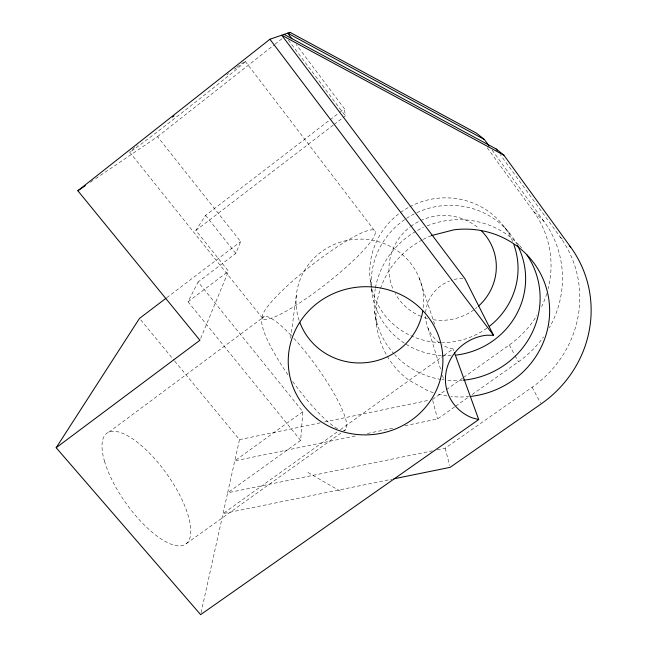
<?xml version="1.0" encoding="UTF-8"?>
<svg xmlns="http://www.w3.org/2000/svg" width="647" height="647" viewBox="0 0 647 647"><rect width="100%" height="100%" fill="white"/><g stroke="black" fill="none" stroke-linecap="round" stroke-linejoin="round"><path stroke-width="0.49" stroke-dasharray="3.23 2.43" d="M201.071 612.685L227.639 492.828L300.629 440.421L302.828 411.686L198.128 281.946L235.807 253.422L240.668 241.622L157.528 136.671L93.621 180.036M290.681 338.041L296.561 293.455M174.747 361.147L239.487 439.645L227.639 492.828L432.317 450.854M200.675 338.405L228.496 271.214L195.879 230.421L205.56 215.378L329.274 120.391M300.629 440.421L188.042 301.761L198.128 281.946M157.528 136.671L274.174 44.845M274.967 44.222L282.108 38.594M330.075 119.776L338.85 113.031M339.651 112.416L344.439 108.745L296.132 44.417M195.879 230.421L333.351 125.049M334.151 124.434L342.142 118.304M342.942 117.697L345.336 115.853L344.439 108.745M166.797 297.685L240.668 241.622M188.042 301.761L228.496 271.214M108.866 432.139L264.437 316.456M302.828 411.686L234.764 460.874L355.446 435.941M340.67 411.662L341.147 411.314M337.079 432.01L223.029 513.629L391.888 479.217M340.362 429.657L443.365 355.915M444.174 355.332L453.094 348.935L453.782 350.82M186.482 543.52L343.112 431.5M343.937 430.91L345.571 429.737M432.479 399.514L445.557 390.23M446.373 389.648L462.718 378.042M463.535 377.46L509.31 344.956A98.708 95.352 -22.8 0 0 536.848 315.518M404.901 425.718L437.55 418.973L454.873 406.728M455.698 406.146L468.905 396.821M472.205 394.492L518.409 361.851A103.9 100.075 -21.9 0 0 543.504 336.933M437.259 449.843L445.168 448.225L532.117 387.286A111.729 107.151 -20.7 0 0 560.1 236.923L500.317 154.682M90.297 182.292L92.788 180.602M239.487 439.645L320.645 422.774M324.6 421.949L428.516 400.339M367.318 433.482L393.036 428.168M462.912 278.614L458.982 278.598A37.364 35.795 -18.9 0 0 451.299 280.345M453.094 348.935L447.522 347.463A37.364 35.795 -18.9 0 1 442.427 344.908M307.964 472.496L342.231 492.27M487.272 147.864L533.338 211.092L543.998 221.379A103.9 100.075 -21.9 0 1 549.352 327.762M560.1 236.923L562.922 239.649M140.771 319.958L174.108 360.371M504.442 227.089L511.534 235.743M129.643 152.118L263.151 318.979M205.56 215.378L235.807 253.422M245.278 61.368L375.309 231.691A71.243 11.792 -38 0 1 292.719 307.309A71.243 11.792 -38 0 1 288.295 284.931A71.243 11.792 -38 0 1 375.309 231.691M288.327 40.041L345.336 115.853M492.084 150.055L543.998 221.379M509.31 344.956L514.583 354.742M515.061 355.632L518.409 361.851M532.117 387.286L540.617 403.065M419.353 278.275L434.59 324.22M428.023 328.102L440.72 369.55M442.491 375.341L443.971 380.161M432.73 400.485L437.55 418.973M445.168 448.225L449.657 465.428M370.262 280.402L371.232 287.228M371.37 288.198L371.782 291.126M374.694 311.611L376.594 325.061M299.149 320.435A63.843 61.918 -5.1 0 1 354.305 239.358A63.843 61.918 -5.1 0 1 423.073 309.258M237.004 67.183A73.677 1.237 -38.1 0 1 198.386 99.824A73.677 1.237 -38.1 0 1 130.459 151.269M132.295 149.627A73.677 1.237 -38.1 0 1 137.148 145.518M226.862 74.809A73.677 1.237 -38.1 0 1 228.504 73.556M234.392 69.132A73.677 1.237 -38.1 0 1 236.163 67.806M337.516 428.726A69.827 14.072 54 0 1 292.549 381.326M287.931 374.775A69.827 14.072 54 0 1 261.728 320.354A69.827 14.072 54 0 1 291.15 335.445M293.867 338.357A69.827 14.072 54 0 1 336.553 398.131A69.827 14.072 54 0 1 343.452 430.603M533.338 211.092A98.708 95.352 -22.8 0 1 548.171 288.619M546.804 293.487A98.708 95.352 -22.8 0 1 541.66 306.646M451.21 355.518A77.535 74.809 -20.8 0 1 442.224 355.526M441.238 355.47A77.535 74.809 -20.8 0 1 405.087 343.662M404.262 343.128A77.535 74.809 -20.8 0 1 371.354 286.273M371.305 285.287A77.535 74.809 -20.8 0 1 405.734 218.888M406.551 218.346A77.535 74.809 -20.8 0 1 415.981 213.073M416.862 212.661A77.535 74.809 -20.8 0 1 516.84 244.089M469.293 396.554A87.199 83.536 -19 0 1 450.862 396.457M446.972 395.948A87.199 83.536 -19 0 1 437.097 393.837M433.231 392.68A87.199 83.536 -19 0 1 427.602 390.634L408.54 379.91A87.199 83.536 -19 0 1 422.378 239.835M423.275 239.358A87.199 83.536 -19 0 1 431.509 235.589M462.37 380.299A83.366 80.091 -19.6 0 1 446.818 380.218M443.955 379.894A83.366 80.091 -19.6 0 1 441.966 379.603M440.971 379.449A83.366 80.091 -19.6 0 1 394.913 354.928M394.241 354.2A83.366 80.091 -19.6 0 1 375.276 288.732M375.446 287.786A83.366 80.091 -19.6 0 1 423.437 227.445M427.117 225.876A83.366 80.091 -19.6 0 1 518.878 244.881M519.549 245.593A83.366 80.091 -19.6 0 1 522.113 248.521M439.305 342.789A37.364 35.795 -18.9 0 1 425.54 316.262M425.637 312.477A37.364 35.795 -18.9 0 1 449.463 281.024M486.835 328.223A74.478 72.027 -21.5 0 1 442.338 342.562M441.327 342.554A74.478 72.027 -21.5 0 1 371.669 288.19M371.443 287.219A74.478 72.027 -21.5 0 1 399.797 213.033M400.582 212.451A74.478 72.027 -21.5 0 1 408.928 207.194M409.802 206.725A74.478 72.027 -21.5 0 1 513.16 242.811M476.993 307.422A53.919 52.172 -21.7 0 1 475.44 308.668M473.855 309.856A53.919 52.172 -21.7 0 1 432.309 319.561M427.473 318.518A53.919 52.172 -21.7 0 1 422.766 317.03M420.946 316.326A53.919 52.172 -21.7 0 1 395.196 293.495M392.689 288.247A53.919 52.172 -21.7 0 1 410.012 227.016M410.813 226.41A53.919 52.172 -21.7 0 1 419.741 221.015M420.607 220.611A53.919 52.172 -21.7 0 1 479.006 228.561M104.482 461.157A68.016 25.112 54.6 0 0 180.068 545.882A68.016 25.112 54.6 0 0 154.706 458.747A68.016 25.112 54.6 0 0 104.482 461.157"/><path stroke-width="0.97" d="M454.461 352.704L478.707 419.555L200.635 614.65L56.168 447.732L139.493 318.405L165.988 298.291M56.168 447.732L199.907 340.273L77.85 190.736L269.912 39.249L290.042 32.35L476.645 133.274L484.409 139.517L489.132 146.004M288.457 33.595L290.042 32.35M77.85 190.736L85.315 185.665M431.509 235.589L453.919 229.814A87.199 83.536 -19 0 1 549.206 302.489A87.199 83.536 -19 0 1 471.21 396.344M393.869 478.812L450.15 467.344L541.094 403.946A116.872 111.761 -20.1 0 0 570.678 247.138L503.916 155.215L496.176 148.98L284.082 34.388M503.916 155.215L281.712 35.205L464.886 278.622L493.524 335.275L486.334 335.235A45.427 42.896 -16.7 0 0 446.042 372.243A45.427 42.896 -16.7 0 0 471.954 417.792L478.707 419.555M484.409 139.517L287.672 33.159L291.902 38.788M569.271 245.779L570.678 247.138M269.912 39.249L493.524 335.275M496.176 148.98L497.357 150.614M422.774 311.126A63.843 61.918 -5.1 0 1 365.498 362.692A63.843 61.918 -5.1 0 1 299.82 322.343M172.417 117.131A73.677 1.237 -38.1 0 1 173.986 115.886M517.309 244.962A77.535 74.809 -20.8 0 1 456.151 355.074M526.828 254.764A83.366 80.091 -19.6 0 1 463.333 380.21M513.855 244.663A74.478 72.027 -21.5 0 1 489.253 326.42M481.182 230.591A53.919 52.172 -21.7 0 1 478.505 306.112M316.852 418.633A77.357 74.081 -4.1 0 0 441.95 372.009A77.357 74.081 -4.1 0 0 337.92 291.765A77.357 74.081 -4.1 0 0 316.852 418.633"/></g></svg>
